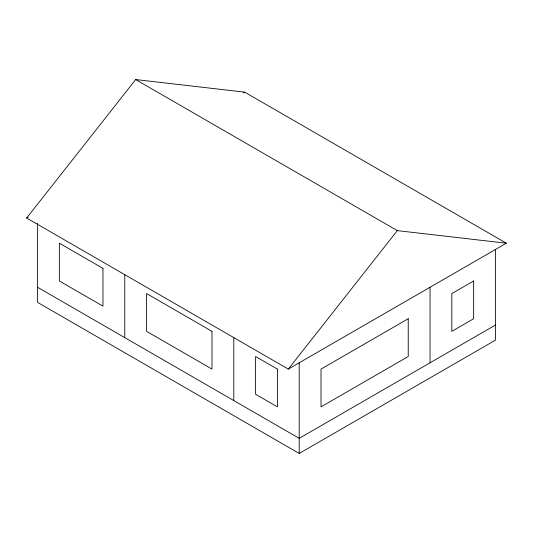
<?xml version="1.0" encoding="UTF-8"?>
<svg xmlns="http://www.w3.org/2000/svg" width="533" height="533" viewBox="0 0 533 533"><rect width="100%" height="100%" fill="white"/><g stroke="black" fill="none" stroke-linecap="round" stroke-linejoin="round"><path stroke-width="0.8" d="M26.65 218.03L135.675 79.557L244.694 92.149L506.35 243.208L288.306 369.096L26.65 218.03L28.089 217.204M288.306 369.096L397.325 230.622L506.35 243.208M243.255 92.975L244.694 92.149M495.45 325.037L299.206 438.339L37.55 287.274M37.55 223.36L37.55 302.378L299.206 453.443L495.45 340.147L495.45 249.504M135.675 79.557L397.325 230.622M430.031 287.274L430.031 362.806M299.206 362.806L299.206 453.443M233.794 337.489L233.794 400.569M124.769 274.542L124.769 337.629M408.231 318.741L321.013 369.096L321.013 406.866L408.231 356.51L408.231 318.741M473.644 280.978L451.837 293.563L451.837 331.333L473.644 318.741L473.644 280.978M102.969 268.385L59.356 243.208L59.356 280.978L102.969 306.155L102.969 268.385M211.987 331.333L146.575 293.563L146.575 331.333L211.987 369.096L211.987 331.333M277.4 369.096L255.6 356.51L255.6 394.273L277.4 406.866L277.4 369.096"/></g></svg>
